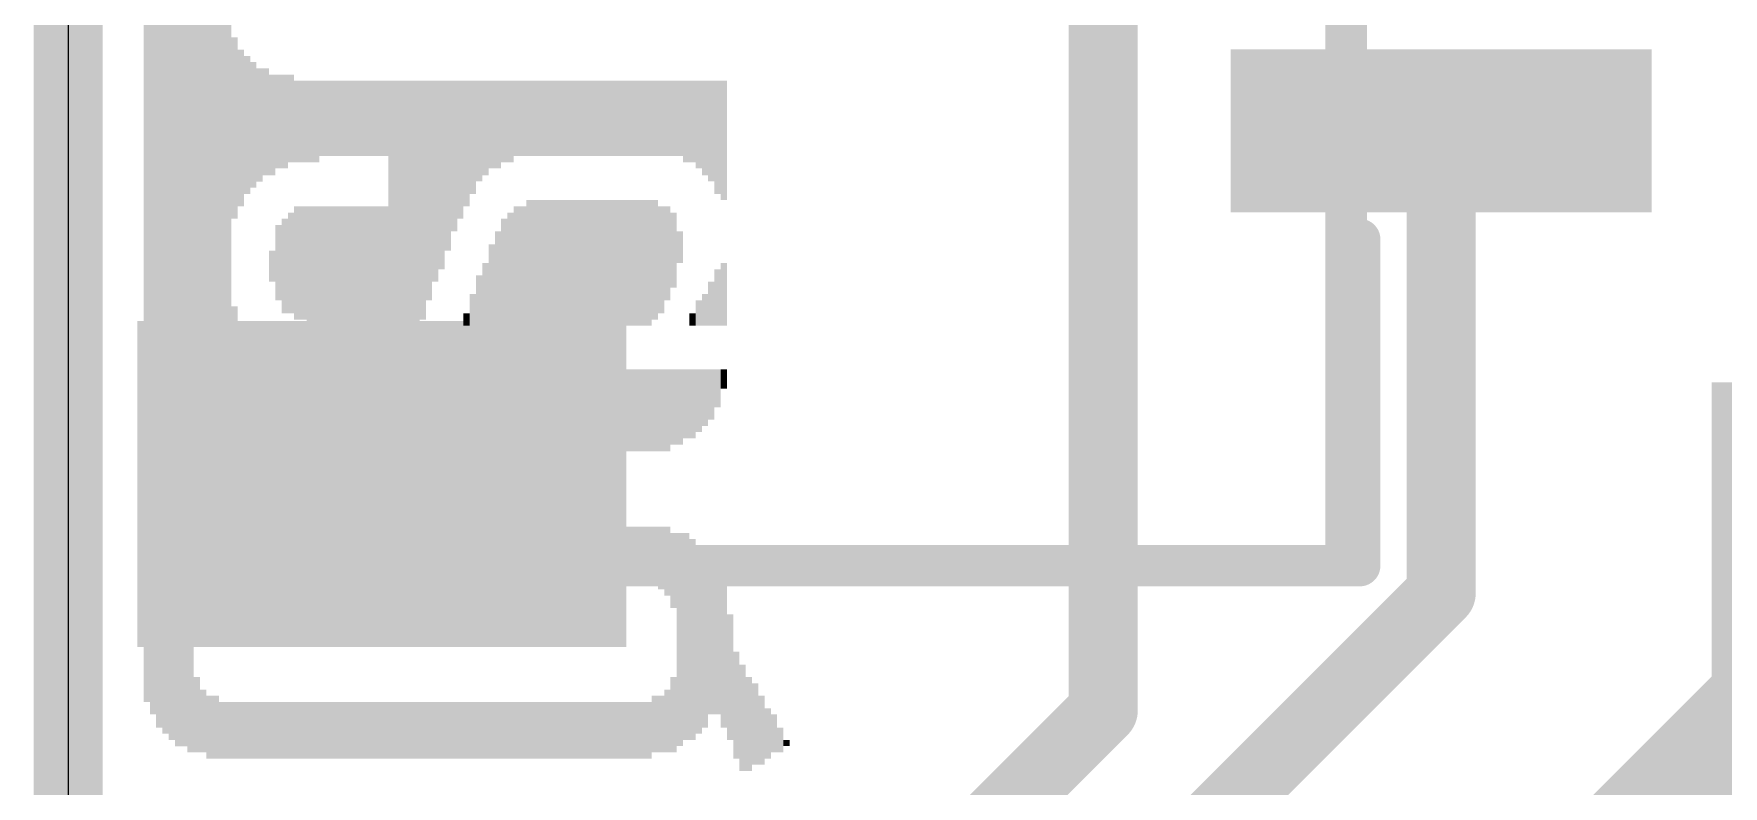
# Model space of a CAD drawing. Extents: x -0.1 to 25.5, y -0.1 to 17.9.
# Drawn here: x -0.13 to 6.09, y 4.98 to 7.75 of the extents above; entities that cross this region are included whole.
import ezdxf

# ---------------------------------------------------------------- set-up
doc = ezdxf.new("R2010")
doc.units = 0
for name, color, linetype in [('1', 12, 'CONTINUOUS'), ('16', 5, 'CONTINUOUS'), ('20', 53, 'CONTINUOUS'), ('21', 40, 'CONTINUOUS'), ('22', 6, 'CONTINUOUS'), ('51', 253, 'CONTINUOUS')]:
    doc.layers.add(name, color=color, linetype=linetype)

# ---------------------------------------------------------------- blocks, each defined once
blk = doc.blocks.new('RECT')
blk.add_solid([(-0.5, -0.5), (0.5, -0.5), (-0.5, 0.5), (0.5, 0.5)])

msp = doc.modelspace()

# ---------------------------------------------------------------- linework, layer by layer
at = {"layer": '1'}
for points, const_width in [([(0, 0), (0, 17.78)], 0.254), ([(3.81, 8.001), (3.81, 5.2573)], 0.254), ([(5.054, 7.39), (5.054, 5.689)], 0.254), ([(3.81, 2.855), (6.67, 5.715)], 0.4064), ([(5.054, 5.689), (2.6416, 3.2766)], 0.254), ([(3.81, 5.2573), (2.159, 3.6063)], 0.254)]:
    msp.add_lwpolyline(points, dxfattribs=dict(at, const_width=const_width))
at = {"layer": '1', "const_width": 0.127}
for points in [[(5.1175, 7.39, 1), (4.9905, 7.39)], [(5.0989, 5.6441, 1), (5.0091, 5.7339)], [(4.9905, 5.689, 1), (5.1175, 5.689)], [(3.8549, 5.2124, 1), (3.7651, 5.3022)], [(3.7465, 5.2573, 1), (3.8735, 5.2573)]]:
    msp.add_lwpolyline(points, format="xyb", dxfattribs=at)
at = {"layer": '16', "const_width": 0.254}
msp.add_lwpolyline([(0, 0), (0, 17.78)], dxfattribs=at)
at = {"layer": '20'}
msp.add_line((0, 15.24), (0, 2.54), dxfattribs=at)
at = {"layer": '21', "const_width": 0.1524}
for points in [[(0.454, 10.99), (0.454, 6.79)], [(4.754, 6.99), (4.754, 5.79)], [(4.754, 5.79), (2.154, 5.79)]]:
    msp.add_lwpolyline(points, dxfattribs=at)
at = {"layer": '21', "const_width": 0.0762}
for points in [[(4.7921, 6.99, 1), (4.7159, 6.99)], [(0.4159, 6.79, 1), (0.4921, 6.79)], [(2.154, 5.8281, 1), (2.154, 5.7519)], [(4.754, 5.7519, 1), (4.754, 5.8281)], [(4.7159, 5.79, 1), (4.7921, 5.79)]]:
    msp.add_lwpolyline(points, format="xyb", dxfattribs=at)
at = {"layer": '51', "const_width": 0.1524}
for points in [[(0.454, 5.79), (0.454, 11.89)], [(4.704, 11.89), (4.704, 5.79)], [(4.704, 5.79), (0.454, 5.79)]]:
    msp.add_lwpolyline(points, dxfattribs=at)
at = {"layer": '51', "const_width": 0.0762}
for points in [[(0.454, 5.8281, 1), (0.454, 5.7519)], [(4.704, 5.7519, 1), (4.704, 5.8281)], [(0.4159, 5.79, 1), (0.4921, 5.79)], [(4.6659, 5.79, 1), (4.7421, 5.79)]]:
    msp.add_lwpolyline(points, format="xyb", dxfattribs=at)

# ---------------------------------------------------------------- block references
at = {"layer": '1'}
for p, xscale, yscale in [((5.054, 7.39), 1.55, 0.6), ((1.154, 6.09), 1.8, 1.2), ((6.67, 5.715), 1.24, 1.5)]:
    msp.add_blockref('RECT', p, dxfattribs=dict(at, xscale=xscale, yscale=yscale))
at = {"layer": '22', "rotation": 270}
for p, xscale, yscale in [((0.2887, 9.0856), 5.2883, 0.0231), ((0.3118, 9.0513), 5.3569, 0.0231), ((0.3349, 9.0284), 5.4026, 0.0231), ((0.358, 9.017), 5.4254, 0.0231), ((0.381, 9.0056), 5.4483, 0.0229), ((0.404, 8.9941), 5.4712, 0.0231), ((0.4271, 8.9941), 5.4712, 0.0231), ((0.4502, 8.9827), 5.494, 0.0231), ((0.4733, 8.9827), 5.494, 0.0231), ((0.4964, 8.97), 5.5194, 0.0231), ((0.5196, 8.97), 5.5194, 0.0231), ((0.5427, 8.97), 5.5194, 0.0231), ((0.5658, 8.97), 5.5194, 0.0231), ((0.5889, 8.97), 5.5194, 0.0231), ((0.612, 7.4003), 0.668, 0.0231), ((0.635, 7.4003), 0.5766, 0.0229), ((0.658, 7.4117), 0.508, 0.0231), ((0.6811, 7.4117), 0.4623, 0.0231), ((0.7042, 7.4117), 0.4166, 0.0231), ((0.7273, 7.4232), 0.3937, 0.0231), ((0.7504, 7.4117), 0.3708, 0.0231), ((0.7736, 7.4244), 0.3454, 0.0231), ((0.7967, 7.4244), 0.3454, 0.0231), ((0.8198, 7.4359), 0.3226, 0.0231), ((0.8429, 7.4244), 0.2997, 0.0231), ((0.866, 7.4244), 0.2997, 0.0231), ((0.889, 7.4244), 0.2997, 0.0229), ((0.912, 7.4244), 0.2997, 0.0231), ((0.9351, 7.4359), 0.2769, 0.0231), ((0.9582, 7.4359), 0.2769, 0.0231), ((0.9813, 7.4359), 0.2769, 0.0231), ((1.0044, 7.4359), 0.2769, 0.0231), ((1.0276, 7.4359), 0.2769, 0.0231), ((1.0507, 7.4359), 0.2769, 0.0231), ((1.0738, 7.4359), 0.2769, 0.0231), ((1.0969, 7.4359), 0.2769, 0.0231), ((1.12, 7.4359), 0.2769, 0.0231), ((1.143, 7.4359), 0.2769, 0.0229), ((1.166, 7.4359), 0.2769, 0.0231), ((1.1891, 7.1234), 0.9017, 0.0231), ((1.2122, 7.1234), 0.9017, 0.0231), ((1.2353, 7.1234), 0.9017, 0.0231), ((1.2584, 7.1234), 0.9017, 0.0231), ((1.2816, 7.1234), 0.9017, 0.0231), ((1.3047, 7.1349), 0.8788, 0.0231), ((1.3278, 7.1704), 0.8077, 0.0231), ((1.3509, 7.2047), 0.7391, 0.0231), ((1.374, 7.2276), 0.6934, 0.0231), ((1.397, 7.2619), 0.6248, 0.0229), ((1.42, 7.2974), 0.5537, 0.0231), ((1.4431, 7.3203), 0.508, 0.0231), ((1.4662, 7.3431), 0.4623, 0.0231), ((1.4893, 7.366), 0.4166, 0.0231), ((1.5124, 7.3889), 0.3708, 0.0231), ((1.5356, 7.4003), 0.348, 0.0231), ((1.5587, 7.413), 0.3226, 0.0231), ((1.5818, 7.413), 0.3226, 0.0231), ((1.6049, 7.4244), 0.2997, 0.0231), ((1.628, 7.4244), 0.2997, 0.0231), ((1.651, 7.4359), 0.2769, 0.0229), ((1.674, 7.4359), 0.2769, 0.0231), ((1.6971, 7.4359), 0.2769, 0.0231), ((1.7202, 7.4359), 0.2769, 0.0231), ((1.7433, 7.4359), 0.2769, 0.0231), ((1.7664, 7.4359), 0.2769, 0.0231), ((1.7896, 7.4359), 0.2769, 0.0231), ((1.8127, 7.4359), 0.2769, 0.0231), ((1.8358, 7.4359), 0.2769, 0.0231), ((1.8589, 7.4359), 0.2769, 0.0231), ((1.882, 7.4359), 0.2769, 0.0231), ((1.905, 7.4359), 0.2769, 0.0229), ((1.928, 7.4359), 0.2769, 0.0231), ((1.9511, 7.4359), 0.2769, 0.0231), ((1.9742, 7.4359), 0.2769, 0.0231), ((1.9973, 7.4359), 0.2769, 0.0231), ((2.0204, 7.4359), 0.2769, 0.0231), ((2.0436, 7.4359), 0.2769, 0.0231), ((2.0667, 7.4359), 0.2769, 0.0231), ((2.0898, 7.4359), 0.2769, 0.0231), ((2.1129, 7.4359), 0.2769, 0.0231), ((2.136, 7.4359), 0.2769, 0.0231), ((2.159, 7.4359), 0.2769, 0.0229), ((2.182, 7.4359), 0.2769, 0.0231), ((2.2051, 7.4359), 0.2769, 0.0231), ((2.2282, 7.4359), 0.2769, 0.0231), ((2.2513, 7.4359), 0.2769, 0.0231), ((2.2744, 7.4244), 0.2997, 0.0231), ((2.2976, 7.4244), 0.2997, 0.0231), ((2.3207, 7.413), 0.3226, 0.0231), ((2.3438, 7.4003), 0.348, 0.0231), ((2.3669, 7.3889), 0.3708, 0.0231), ((2.39, 7.366), 0.4166, 0.0231), ((2.413, 7.3546), 0.4394, 0.0229), ((0.8429, 6.9037), 0.4166, 0.0231), ((0.866, 6.9037), 0.4166, 0.0231), ((0.889, 6.8923), 0.4394, 0.0229), ((0.912, 6.8923), 0.4394, 0.0231), ((0.9351, 6.8923), 0.4394, 0.0231), ((0.9582, 6.8923), 0.4394, 0.0231), ((0.9813, 6.8923), 0.4394, 0.0231), ((1.0044, 6.8923), 0.4394, 0.0231), ((1.0276, 6.8923), 0.4394, 0.0231), ((1.0507, 6.8923), 0.4394, 0.0231), ((1.0738, 6.8923), 0.4394, 0.0231), ((1.0969, 6.8923), 0.4394, 0.0231), ((1.12, 6.8923), 0.4394, 0.0231), ((1.143, 6.8923), 0.4394, 0.0229), ((1.166, 6.8923), 0.4394, 0.0231), ((1.651, 6.8923), 0.4394, 0.0229), ((1.674, 6.8923), 0.4394, 0.0231), ((1.6971, 6.9037), 0.4623, 0.0231), ((1.7202, 6.9037), 0.4623, 0.0231), ((1.7433, 6.9037), 0.4623, 0.0231), ((1.7664, 6.9037), 0.4623, 0.0231), ((1.7896, 6.9037), 0.4623, 0.0231), ((1.8127, 6.9037), 0.4623, 0.0231), ((1.8358, 6.9037), 0.4623, 0.0231), ((1.8589, 6.9037), 0.4623, 0.0231), ((1.882, 6.9037), 0.4623, 0.0231), ((1.905, 6.9037), 0.4623, 0.0229), ((1.928, 6.9037), 0.4623, 0.0231), ((1.9511, 6.9037), 0.4623, 0.0231), ((1.9742, 6.9037), 0.4623, 0.0231), ((1.9973, 6.9037), 0.4623, 0.0231), ((2.0204, 6.9037), 0.4623, 0.0231), ((2.0436, 6.9037), 0.4623, 0.0231), ((2.0667, 6.9037), 0.4623, 0.0231), ((2.0898, 6.9037), 0.4623, 0.0231), ((2.1129, 6.9037), 0.4623, 0.0231), ((2.136, 6.9037), 0.4623, 0.0231), ((2.159, 6.9152), 0.4394, 0.0229), ((2.182, 6.9152), 0.3937, 0.0231), ((2.2051, 6.9393), 0.3454, 0.0231), ((0.7736, 6.905), 0.2769, 0.0231), ((0.7967, 6.8923), 0.348, 0.0231), ((0.8198, 6.9037), 0.3708, 0.0231), ((1.6049, 6.8694), 0.3937, 0.0231), ((1.628, 6.8809), 0.4166, 0.0231), ((2.2282, 6.9507), 0.2769, 0.0231), ((1.5587, 6.8224), 0.2997, 0.0231), ((1.5818, 6.8466), 0.348, 0.0231), ((2.2513, 6.9621), 0.1168, 0.0231), ((0.7504, 6.8923), 0.1143, 0.0231), ((1.5356, 6.7881), 0.2311, 0.0231), ((2.413, 6.7881), 0.2311, 0.0229), ((1.5124, 6.7653), 0.1854, 0.0231), ((2.39, 6.7767), 0.2083, 0.0231), ((1.4893, 6.731), 0.1168, 0.0231), ((2.3438, 6.731), 0.1168, 0.0231), ((2.3669, 6.7539), 0.1626, 0.0231), ((0.612, 6.477), 0.5334, 0.0231), ((1.4662, 6.6954), 0.0457, 0.0231), ((2.2976, 6.6954), 0.0457, 0.0231), ((2.3207, 6.7196), 0.094, 0.0231), ((0.635, 6.4414), 0.4623, 0.0229), ((0.658, 6.43), 0.4394, 0.0231), ((0.6811, 6.4072), 0.3937, 0.0231), ((0.7042, 6.3957), 0.3708, 0.0231), ((0.7273, 6.3957), 0.3708, 0.0231), ((0.7504, 6.3843), 0.348, 0.0231), ((0.7736, 6.3843), 0.348, 0.0231), ((0.7967, 6.3729), 0.3251, 0.0231), ((0.8198, 6.3729), 0.3251, 0.0231), ((0.8429, 6.3729), 0.3251, 0.0231), ((0.866, 6.3614), 0.3023, 0.0231), ((0.889, 6.3614), 0.3023, 0.0229), ((0.912, 6.3614), 0.3023, 0.0231), ((0.9351, 6.3614), 0.3023, 0.0231), ((0.9582, 6.3614), 0.3023, 0.0231), ((0.9813, 6.3614), 0.3023, 0.0231), ((1.0044, 6.3614), 0.3023, 0.0231), ((1.0276, 6.3614), 0.3023, 0.0231), ((1.0507, 6.3614), 0.3023, 0.0231), ((1.0738, 6.3614), 0.3023, 0.0231), ((1.0969, 6.3614), 0.3023, 0.0231), ((1.12, 6.3614), 0.3023, 0.0231), ((1.143, 6.3614), 0.3023, 0.0229), ((1.166, 6.3614), 0.3023, 0.0231), ((1.1891, 6.3614), 0.3023, 0.0231), ((1.2122, 6.3614), 0.3023, 0.0231), ((1.2353, 6.3614), 0.3023, 0.0231), ((1.2584, 6.3614), 0.3023, 0.0231), ((1.2816, 6.3614), 0.3023, 0.0231), ((1.3047, 6.3614), 0.3023, 0.0231), ((1.3278, 6.3614), 0.3023, 0.0231), ((1.3509, 6.3614), 0.3023, 0.0231), ((1.374, 6.3614), 0.3023, 0.0231), ((1.397, 6.3614), 0.3023, 0.0229), ((1.42, 6.3614), 0.3023, 0.0231), ((1.4431, 6.3614), 0.3023, 0.0231), ((1.4662, 6.3614), 0.3023, 0.0231), ((1.4893, 6.3614), 0.3023, 0.0231), ((1.5124, 6.3614), 0.3023, 0.0231), ((1.5356, 6.3614), 0.3023, 0.0231), ((1.5587, 6.3614), 0.3023, 0.0231), ((1.5818, 6.3614), 0.3023, 0.0231), ((1.6049, 6.3614), 0.3023, 0.0231), ((1.628, 6.3614), 0.3023, 0.0231), ((1.651, 6.3614), 0.3023, 0.0229), ((1.674, 6.3614), 0.3023, 0.0231), ((1.6971, 6.3614), 0.3023, 0.0231), ((1.7202, 6.3614), 0.3023, 0.0231), ((1.7433, 6.3614), 0.3023, 0.0231), ((1.7664, 6.3614), 0.3023, 0.0231), ((1.7896, 6.3614), 0.3023, 0.0231), ((1.8127, 6.3614), 0.3023, 0.0231), ((1.8358, 6.3614), 0.3023, 0.0231), ((1.8589, 6.3614), 0.3023, 0.0231), ((1.882, 6.3614), 0.3023, 0.0231), ((1.905, 6.3614), 0.3023, 0.0229), ((1.928, 6.3614), 0.3023, 0.0231), ((1.9511, 6.3614), 0.3023, 0.0231), ((1.9742, 6.3614), 0.3023, 0.0231), ((1.9973, 6.3614), 0.3023, 0.0231), ((2.0204, 6.3614), 0.3023, 0.0231), ((2.0436, 6.3614), 0.3023, 0.0231), ((2.0667, 6.3614), 0.3023, 0.0231), ((2.0898, 6.3614), 0.3023, 0.0231), ((2.1129, 6.3614), 0.3023, 0.0231), ((2.136, 6.3614), 0.3023, 0.0231), ((2.159, 6.3614), 0.3023, 0.0229), ((2.182, 6.3614), 0.3023, 0.0231), ((2.2051, 6.3614), 0.3023, 0.0231), ((2.2282, 6.3741), 0.2769, 0.0231), ((2.2513, 6.3741), 0.2769, 0.0231), ((2.2744, 6.3856), 0.254, 0.0231), ((2.2976, 6.3856), 0.254, 0.0231), ((2.3207, 6.397), 0.2311, 0.0231), ((2.3438, 6.4084), 0.2083, 0.0231), ((2.3669, 6.4199), 0.1854, 0.0231), ((2.39, 6.4427), 0.1397, 0.0231), ((2.413, 6.477), 0.0711, 0.0229), ((0.4502, 5.5067), 0.8077, 0.0231), ((0.4733, 5.7721), 0.2769, 0.0231), ((0.4964, 5.8064), 0.254, 0.0231), ((0.5196, 5.8179), 0.2311, 0.0231), ((0.5427, 5.8306), 0.2057, 0.0231), ((0.5658, 5.8306), 0.2057, 0.0231), ((0.5889, 5.8306), 0.2057, 0.0231), ((0.612, 5.8306), 0.2057, 0.0231), ((0.635, 5.8306), 0.2057, 0.0229), ((0.658, 5.842), 0.1829, 0.0231), ((0.6811, 5.842), 0.1829, 0.0231), ((0.7042, 5.842), 0.1829, 0.0231), ((0.7273, 5.842), 0.1829, 0.0231), ((0.7504, 5.842), 0.1829, 0.0231), ((0.7736, 5.842), 0.1829, 0.0231), ((0.7967, 5.842), 0.1829, 0.0231), ((0.8198, 5.842), 0.1829, 0.0231), ((0.8429, 5.842), 0.1829, 0.0231), ((0.866, 5.842), 0.1829, 0.0231), ((0.889, 5.842), 0.1829, 0.0229), ((0.912, 5.842), 0.1829, 0.0231), ((0.9351, 5.842), 0.1829, 0.0231), ((0.9582, 5.842), 0.1829, 0.0231), ((0.9813, 5.842), 0.1829, 0.0231), ((1.0044, 5.842), 0.1829, 0.0231), ((1.0276, 5.842), 0.1829, 0.0231), ((1.0507, 5.842), 0.1829, 0.0231), ((1.0738, 5.842), 0.1829, 0.0231), ((1.0969, 5.842), 0.1829, 0.0231), ((1.12, 5.842), 0.1829, 0.0231), ((1.143, 5.842), 0.1829, 0.0229), ((1.166, 5.842), 0.1829, 0.0231), ((1.1891, 5.842), 0.1829, 0.0231), ((1.2122, 5.842), 0.1829, 0.0231), ((1.2353, 5.842), 0.1829, 0.0231), ((1.2584, 5.842), 0.1829, 0.0231), ((1.2816, 5.842), 0.1829, 0.0231), ((1.3047, 5.842), 0.1829, 0.0231), ((1.3278, 5.842), 0.1829, 0.0231), ((1.3509, 5.842), 0.1829, 0.0231), ((1.374, 5.842), 0.1829, 0.0231), ((1.397, 5.842), 0.1829, 0.0229), ((1.42, 5.842), 0.1829, 0.0231), ((1.4431, 5.842), 0.1829, 0.0231), ((1.4662, 5.842), 0.1829, 0.0231), ((1.4893, 5.842), 0.1829, 0.0231), ((1.5124, 5.842), 0.1829, 0.0231), ((1.5356, 5.842), 0.1829, 0.0231), ((1.5587, 5.842), 0.1829, 0.0231), ((1.5818, 5.842), 0.1829, 0.0231), ((1.6049, 5.842), 0.1829, 0.0231), ((1.628, 5.842), 0.1829, 0.0231), ((1.651, 5.842), 0.1829, 0.0229), ((1.674, 5.842), 0.1829, 0.0231), ((1.6971, 5.842), 0.1829, 0.0231), ((1.7202, 5.842), 0.1829, 0.0231), ((1.7433, 5.842), 0.1829, 0.0231), ((1.7664, 5.842), 0.1829, 0.0231), ((1.7896, 5.842), 0.1829, 0.0231), ((1.8127, 5.842), 0.1829, 0.0231), ((1.8358, 5.842), 0.1829, 0.0231), ((1.8589, 5.842), 0.1829, 0.0231), ((1.882, 5.842), 0.1829, 0.0231), ((1.905, 5.842), 0.1829, 0.0229), ((1.928, 5.842), 0.1829, 0.0231), ((1.9511, 5.842), 0.1829, 0.0231), ((1.9742, 5.842), 0.1829, 0.0231), ((1.9973, 5.842), 0.1829, 0.0231), ((2.0204, 5.842), 0.1829, 0.0231), ((2.0436, 5.842), 0.1829, 0.0231), ((2.0667, 5.842), 0.1829, 0.0231), ((2.0898, 5.8306), 0.2057, 0.0231), ((2.1129, 5.8306), 0.2057, 0.0231), ((2.136, 5.8306), 0.2057, 0.0231), ((2.159, 5.8306), 0.2057, 0.0229), ((2.182, 5.8179), 0.2311, 0.0231), ((2.2051, 5.8064), 0.254, 0.0231), ((2.2282, 5.7721), 0.2769, 0.0231), ((2.2513, 5.5182), 0.7849, 0.0231), ((2.2744, 5.5296), 0.762, 0.0231), ((0.381, 5.5067), 0.7163, 0.0229), ((0.404, 5.5067), 0.762, 0.0231), ((0.4271, 5.5067), 0.762, 0.0231), ((2.2976, 5.5182), 0.7391, 0.0231), ((2.3207, 5.5182), 0.6934, 0.0231), ((0.3118, 5.5194), 0.5537, 0.0231), ((0.3349, 5.5067), 0.6248, 0.0231), ((0.358, 5.5067), 0.6706, 0.0231), ((2.3438, 5.5182), 0.6477, 0.0231), ((2.3669, 5.5309), 0.5766, 0.0231), ((2.39, 5.5194), 0.5537, 0.0231), ((0.2887, 5.508), 0.4394, 0.0231), ((2.413, 5.461), 0.5334, 0.0229), ((2.436, 5.3797), 0.4623, 0.0231), ((2.4591, 5.2769), 0.3937, 0.0231), ((2.4822, 5.2299), 0.3912, 0.0231), ((0.4733, 5.2413), 0.2769, 0.0231), ((2.2282, 5.2413), 0.2769, 0.0231), ((2.5053, 5.207), 0.3454, 0.0231), ((2.5284, 5.207), 0.2997, 0.0231), ((0.4964, 5.2184), 0.2311, 0.0231), ((0.5196, 5.1956), 0.2311, 0.0231), ((0.5427, 5.1956), 0.2311, 0.0231), ((0.5658, 5.1841), 0.2083, 0.0231), ((0.5889, 5.1841), 0.2083, 0.0231), ((0.612, 5.1841), 0.2083, 0.0231), ((0.635, 5.1841), 0.2083, 0.0229), ((0.658, 5.1841), 0.2083, 0.0231), ((0.6811, 5.1841), 0.2083, 0.0231), ((0.7042, 5.1841), 0.2083, 0.0231), ((0.7273, 5.1841), 0.2083, 0.0231), ((0.7504, 5.1841), 0.2083, 0.0231), ((0.7736, 5.1841), 0.2083, 0.0231), ((0.7967, 5.1841), 0.2083, 0.0231), ((0.8198, 5.1841), 0.2083, 0.0231), ((0.8429, 5.1841), 0.2083, 0.0231), ((0.866, 5.1841), 0.2083, 0.0231), ((0.889, 5.1841), 0.2083, 0.0229), ((0.912, 5.1841), 0.2083, 0.0231), ((0.9351, 5.1841), 0.2083, 0.0231), ((0.9582, 5.1841), 0.2083, 0.0231), ((0.9813, 5.1841), 0.2083, 0.0231), ((1.0044, 5.1841), 0.2083, 0.0231), ((1.0276, 5.1841), 0.2083, 0.0231), ((1.0507, 5.1841), 0.2083, 0.0231), ((1.0738, 5.1841), 0.2083, 0.0231), ((1.0969, 5.1841), 0.2083, 0.0231), ((1.12, 5.1841), 0.2083, 0.0231), ((1.143, 5.1841), 0.2083, 0.0229), ((1.166, 5.1841), 0.2083, 0.0231), ((1.1891, 5.1841), 0.2083, 0.0231), ((1.2122, 5.1841), 0.2083, 0.0231), ((1.2353, 5.1841), 0.2083, 0.0231), ((1.2584, 5.1841), 0.2083, 0.0231), ((1.2816, 5.1841), 0.2083, 0.0231), ((1.3047, 5.1841), 0.2083, 0.0231), ((1.3278, 5.1841), 0.2083, 0.0231), ((1.3509, 5.1841), 0.2083, 0.0231), ((1.374, 5.1841), 0.2083, 0.0231), ((1.397, 5.1841), 0.2083, 0.0229), ((1.42, 5.1841), 0.2083, 0.0231), ((1.4431, 5.1841), 0.2083, 0.0231), ((1.4662, 5.1841), 0.2083, 0.0231), ((1.4893, 5.1841), 0.2083, 0.0231), ((1.5124, 5.1841), 0.2083, 0.0231), ((1.5356, 5.1841), 0.2083, 0.0231), ((1.5587, 5.1841), 0.2083, 0.0231), ((1.5818, 5.1841), 0.2083, 0.0231), ((1.6049, 5.1841), 0.2083, 0.0231), ((1.628, 5.1841), 0.2083, 0.0231), ((1.651, 5.1841), 0.2083, 0.0229), ((1.674, 5.1841), 0.2083, 0.0231), ((1.6971, 5.1841), 0.2083, 0.0231), ((1.7202, 5.1841), 0.2083, 0.0231), ((1.7433, 5.1841), 0.2083, 0.0231), ((1.7664, 5.1841), 0.2083, 0.0231), ((1.7896, 5.1841), 0.2083, 0.0231), ((1.8127, 5.1841), 0.2083, 0.0231), ((1.8358, 5.1841), 0.2083, 0.0231), ((1.8589, 5.1841), 0.2083, 0.0231), ((1.882, 5.1841), 0.2083, 0.0231), ((1.905, 5.1841), 0.2083, 0.0229), ((1.928, 5.1841), 0.2083, 0.0231), ((1.9511, 5.1841), 0.2083, 0.0231), ((1.9742, 5.1841), 0.2083, 0.0231), ((1.9973, 5.1841), 0.2083, 0.0231), ((2.0204, 5.1841), 0.2083, 0.0231), ((2.0436, 5.1841), 0.2083, 0.0231), ((2.0667, 5.1841), 0.2083, 0.0231), ((2.0898, 5.1841), 0.2083, 0.0231), ((2.1129, 5.1841), 0.2083, 0.0231), ((2.136, 5.1841), 0.2083, 0.0231), ((2.159, 5.207), 0.2083, 0.0229), ((2.182, 5.207), 0.2083, 0.0231), ((2.2051, 5.2184), 0.2311, 0.0231), ((2.5516, 5.1841), 0.254, 0.0231), ((2.5747, 5.1727), 0.1854, 0.0231), ((2.5978, 5.1727), 0.1397, 0.0231), ((2.6209, 5.1486), 0.0914, 0.0231), ((2.644, 5.1372), 0.0229, 0.0231)]:
    msp.add_blockref('RECT', p, dxfattribs=dict(at, xscale=xscale, yscale=yscale))

doc.saveas('drawing.dxf')
